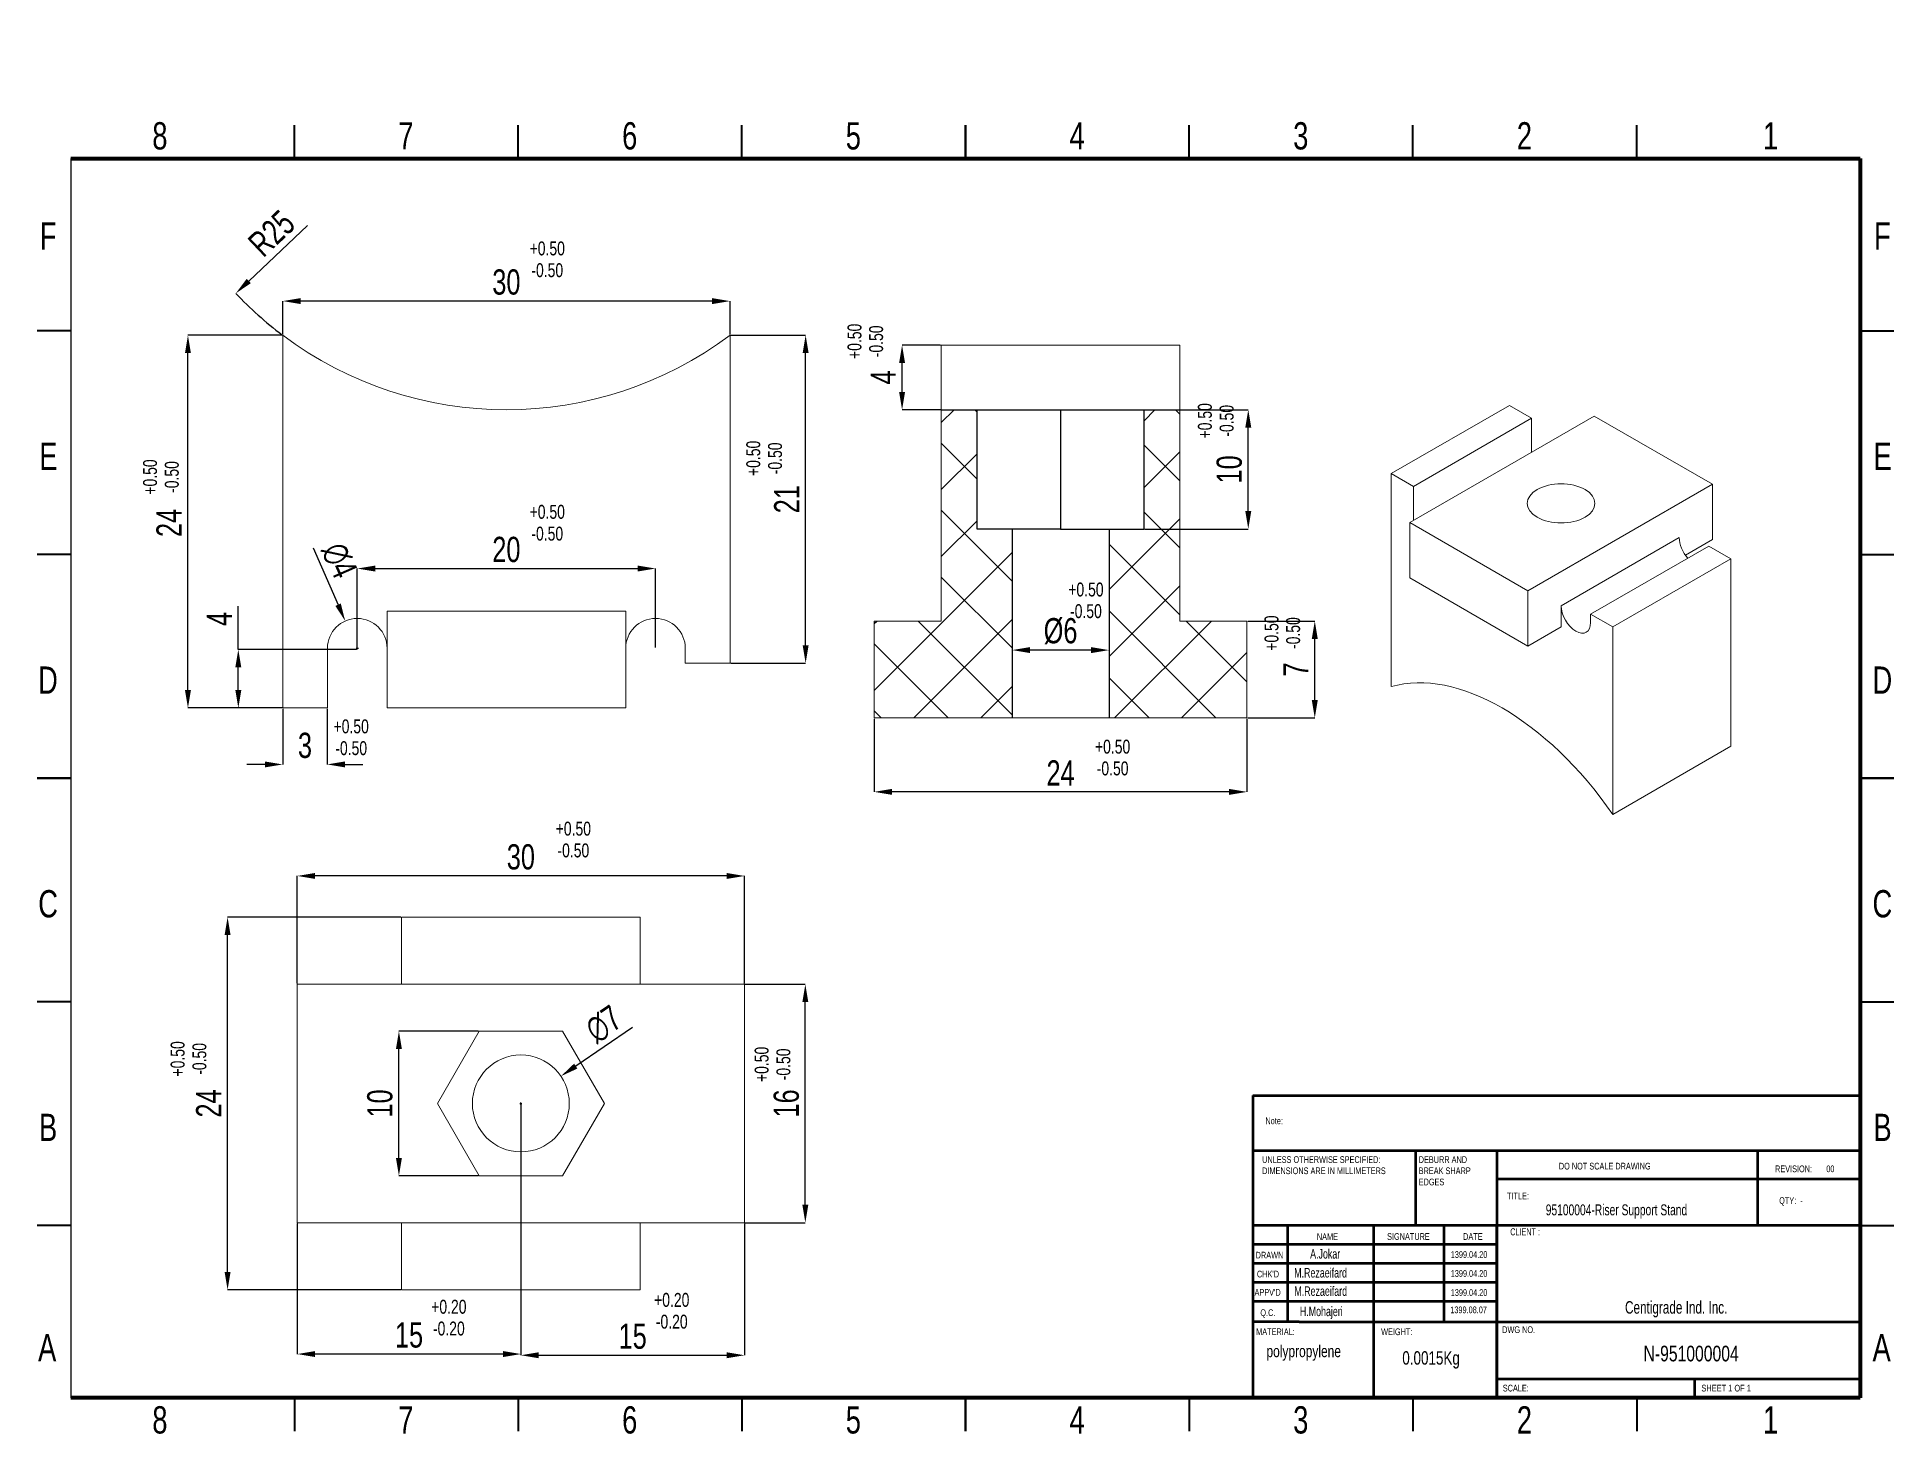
# Model space of a CAD drawing. Header units: millimetres. Extents: x 1707 to 1831, y 559 to 653.
import ezdxf

# ---------------------------------------------------------------- set-up
doc = ezdxf.new("R2010")
doc.units = ezdxf.units.MM
doc.styles.add('SLDTEXTSTYLE0', font='TXT', dxfattribs={"width": 0.75})
doc.styles.add('SLDTEXTSTYLE1', font='TXT', dxfattribs={"width": 0.686449})
doc.styles.add('SLDTEXTSTYLE2', font='TXT', dxfattribs={"width": 0.652778})
doc.styles.add('SLDTEXTSTYLE3', font='TXT', dxfattribs={"width": 0.692308})
doc.styles.add('SLDTEXTSTYLE4', font='TXT', dxfattribs={"width": 0.7})
doc.styles.add('SLDTEXTSTYLE5', font='TXT', dxfattribs={"width": 0.678571})
doc.dimstyles.new('SLDDIMSTYLE30', dxfattribs={"dimscale": 0.8, "dimtxt": 2.116667, "dimasz": 1.5, "dimexe": 0, "dimexo": 0.0625, "dimgap": 0.529167, "dimtad": 1, "dimdec": 0, "dimrnd": 1e-09, "dimzin": 12, "dimdsep": 46, "dimtxsty": 'SLDTEXTSTYLE0', "dimcen": 0.09, "dimadec": 0, "dimazin": 3, "dimtfac": 1, "dimtdec": 0, "dimtofl": 0, "dimtmove": 0, "dimatfit": 3, "dimfxl": 1, "dimfrac": 2, "dimtolj": 1, "dimtzin": 12, "dimarcsym": 0})

# ---------------------------------------------------------------- blocks, each defined once
blk = doc.blocks.new('SW_NOTE_62')
at = {"color": 0, "linetype": 'Continuous', "lineweight": 0, "char_height": 1.5, "attachment_point": 1, "style": 'SLDTEXTSTYLE0'}
for s, insert in [('UNLESS OTHERWISE SPECIFIED:', (0, 1.93)), ('DIMENSIONS ARE IN MILLIMETERS', (0, -0.57))]:
    blk.add_mtext(s, dxfattribs=dict(at, insert=insert))
blk = doc.blocks.new('SW_NOTE_63')
at = {"color": 0, "linetype": 'Continuous', "lineweight": 0, "char_height": 1.5, "attachment_point": 1, "style": 'SLDTEXTSTYLE0'}
for s, insert in [('DEBURR AND', (0, 1.93)), ('BREAK SHARP', (0, -0.57)), ('EDGES', (0, -3.07))]:
    blk.add_mtext(s, dxfattribs=dict(at, insert=insert))
blk = doc.blocks.new('*D13')
at = {"color": 0, "lineweight": -2, "transparency": 16777216}
for p, q in [((1723.39, 632.98), (1723.39, 635.22)), ((1752.19, 635.22), (1724.59, 635.22)), ((1753.39, 632.98), (1753.39, 635.22))]:
    blk.add_line(p, q, dxfattribs=at)
at = {"color": 0, "transparency": 16777216}
for points in [[(1724.59, 635.42), (1724.59, 635.02), (1723.39, 635.22)], [(1752.19, 635.42), (1752.19, 635.02), (1753.39, 635.22)]]:
    blk.add_solid(points, dxfattribs=at)
at = {"layer": 'Defpoints', "color": 0, "transparency": 16777216}
for p in [(1723.39, 635.22), (1723.39, 632.93), (1753.39, 632.93)]:
    blk.add_point(p, dxfattribs=at)
at = {"color": 0, "transparency": 16777216, "insert": (1738.39, 636.49), "char_height": 1.693, "attachment_point": 5, "style": 'SLDTEXTSTYLE0'}
blk.add_mtext('\\A1;30', dxfattribs=at)
blk = doc.blocks.new('*D14')
at = {"color": 0, "lineweight": -2, "transparency": 16777216}
for p, q in [((1723.34, 632.93), (1717.03, 632.93)), ((1717.03, 609.13), (1717.03, 631.73)), ((1723.34, 607.93), (1717.03, 607.93))]:
    blk.add_line(p, q, dxfattribs=at)
at = {"color": 0, "transparency": 16777216}
for points in [[(1716.83, 631.73), (1717.23, 631.73), (1717.03, 632.93)], [(1716.83, 609.13), (1717.23, 609.13), (1717.03, 607.93)]]:
    blk.add_solid(points, dxfattribs=at)
at = {"layer": 'Defpoints', "color": 0, "transparency": 16777216}
for p in [(1717.03, 632.93), (1723.39, 632.93), (1723.39, 607.93)]:
    blk.add_point(p, dxfattribs=at)
at = {"color": 0, "transparency": 16777216, "insert": (1715.76, 620.34), "char_height": 1.693, "attachment_point": 5, "rotation": 90, "style": 'SLDTEXTSTYLE0'}
blk.add_mtext('\\A1;24', dxfattribs=at)
blk = doc.blocks.new('*D15')
at = {"color": 0, "lineweight": -2, "transparency": 16777216}
for p, q in [((1753.44, 632.93), (1758.46, 632.93)), ((1758.46, 612.13), (1758.46, 631.73)), ((1753.44, 610.93), (1758.46, 610.93))]:
    blk.add_line(p, q, dxfattribs=at)
at = {"color": 0, "transparency": 16777216}
for points in [[(1758.26, 631.73), (1758.66, 631.73), (1758.46, 632.93)], [(1758.26, 612.13), (1758.66, 612.13), (1758.46, 610.93)]]:
    blk.add_solid(points, dxfattribs=at)
at = {"layer": 'Defpoints', "color": 0, "transparency": 16777216}
for p in [(1753.39, 632.93), (1758.46, 632.93), (1753.39, 610.93)]:
    blk.add_point(p, dxfattribs=at)
at = {"color": 0, "transparency": 16777216, "insert": (1757.19, 621.93), "char_height": 1.693, "attachment_point": 5, "rotation": 90, "style": 'SLDTEXTSTYLE0'}
blk.add_mtext('\\A1;21', dxfattribs=at)
blk = doc.blocks.new('*D16')
at = {"color": 0, "lineweight": -2, "transparency": 16777216}
for p, q in [((1725.42, 618.67), (1727.1, 614.85)), ((1728.32, 611.93), (1728.46, 611.93)), ((1728.39, 611.85), (1728.39, 612))]:
    blk.add_line(p, q, dxfattribs=at)
at = {"color": 0, "transparency": 16777216}
blk.add_solid([(1727.28, 614.94), (1726.92, 614.77), (1727.58, 613.76)], dxfattribs=at)
at = {"layer": 'Defpoints', "color": 0, "transparency": 16777216}
for p in [(1727.58, 613.76), (1729.19, 610.1)]:
    blk.add_point(p, dxfattribs=at)
at = {"color": 0, "transparency": 16777216, "insert": (1727.18, 617.82), "char_height": 1.693, "attachment_point": 5, "rotation": 293.7602, "style": 'SLDTEXTSTYLE0'}
blk.add_mtext('\\A1;∅4', dxfattribs=at)
blk = doc.blocks.new('*D17')
at = {"color": 0, "lineweight": -2, "transparency": 16777216}
for p, q in [((1723.39, 607.88), (1723.39, 604.14)), ((1726.37, 607.88), (1726.37, 604.14)), ((1722.19, 604.14), (1720.99, 604.14)), ((1727.57, 604.14), (1728.77, 604.14))]:
    blk.add_line(p, q, dxfattribs=at)
at = {"color": 0, "transparency": 16777216}
for points in [[(1722.19, 604.34), (1722.19, 603.94), (1723.39, 604.14)], [(1727.57, 604.34), (1727.57, 603.94), (1726.37, 604.14)]]:
    blk.add_solid(points, dxfattribs=at)
at = {"layer": 'Defpoints', "color": 0, "transparency": 16777216}
for p in [(1723.39, 607.93), (1726.37, 607.93), (1723.39, 604.14)]:
    blk.add_point(p, dxfattribs=at)
at = {"color": 0, "transparency": 16777216, "insert": (1724.88, 605.41), "char_height": 1.693, "attachment_point": 5, "style": 'SLDTEXTSTYLE0'}
blk.add_mtext('\\A1;3', dxfattribs=at)
blk = doc.blocks.new('*D18')
at = {"color": 0, "lineweight": -2, "transparency": 16777216}
for p, q in [((1728.39, 611.9), (1728.39, 617.28)), ((1729.59, 617.28), (1747.19, 617.28)), ((1748.39, 611.98), (1748.39, 617.28))]:
    blk.add_line(p, q, dxfattribs=at)
at = {"color": 0, "transparency": 16777216}
for points in [[(1729.59, 617.48), (1729.59, 617.08), (1728.39, 617.28)], [(1747.19, 617.48), (1747.19, 617.08), (1748.39, 617.28)]]:
    blk.add_solid(points, dxfattribs=at)
at = {"layer": 'Defpoints', "color": 0, "transparency": 16777216}
for p in [(1748.39, 617.28), (1728.39, 611.85), (1748.39, 611.93)]:
    blk.add_point(p, dxfattribs=at)
at = {"color": 0, "transparency": 16777216, "insert": (1738.39, 618.55), "char_height": 1.693, "attachment_point": 5, "style": 'SLDTEXTSTYLE0'}
blk.add_mtext('\\A1;20', dxfattribs=at)
blk = doc.blocks.new('*D19')
at = {"color": 0, "lineweight": -2, "transparency": 16777216}
for p, q in [((1724.36, 589.45), (1724.36, 596.66)), ((1753.16, 596.66), (1725.56, 596.66)), ((1754.36, 589.45), (1754.36, 596.66))]:
    blk.add_line(p, q, dxfattribs=at)
at = {"color": 0, "transparency": 16777216}
for points in [[(1725.56, 596.86), (1725.56, 596.46), (1724.36, 596.66)], [(1753.16, 596.86), (1753.16, 596.46), (1754.36, 596.66)]]:
    blk.add_solid(points, dxfattribs=at)
at = {"layer": 'Defpoints', "color": 0, "transparency": 16777216}
for p in [(1724.36, 596.66), (1724.36, 589.4), (1754.36, 589.4)]:
    blk.add_point(p, dxfattribs=at)
at = {"color": 0, "transparency": 16777216, "insert": (1739.36, 597.93), "char_height": 1.693, "attachment_point": 5, "style": 'SLDTEXTSTYLE0'}
blk.add_mtext('\\A1;30', dxfattribs=at)
blk = doc.blocks.new('*D20')
at = {"color": 0, "lineweight": -2, "transparency": 16777216}
blk.add_line((1725.05, 640.3), (1721.11, 636.56), dxfattribs=at)
blk.add_arc((1738.39, 652.93), 25, 223.4417, 233.0155, dxfattribs=at)
at = {"color": 0, "transparency": 16777216}
blk.add_solid([(1720.97, 636.71), (1721.25, 636.42), (1720.24, 635.74)], dxfattribs=at)
at = {"layer": 'Defpoints', "color": 0, "transparency": 16777216}
for p in [(1738.39, 652.93), (1720.24, 635.74)]:
    blk.add_point(p, dxfattribs=at)
at = {"color": 0, "transparency": 16777216, "insert": (1722.64, 639.76), "char_height": 1.693, "attachment_point": 5, "rotation": 43.4417, "style": 'SLDTEXTSTYLE0'}
blk.add_mtext('\\A1;R25', dxfattribs=at)
blk = doc.blocks.new('*D21')
at = {"color": 0, "lineweight": -2, "transparency": 16777216}
for p, q in [((1731.31, 593.9), (1719.69, 593.9)), ((1719.69, 570.1), (1719.69, 592.7)), ((1731.31, 568.9), (1719.69, 568.9))]:
    blk.add_line(p, q, dxfattribs=at)
at = {"color": 0, "transparency": 16777216}
for points in [[(1719.49, 592.7), (1719.89, 592.7), (1719.69, 593.9)], [(1719.49, 570.1), (1719.89, 570.1), (1719.69, 568.9)]]:
    blk.add_solid(points, dxfattribs=at)
at = {"layer": 'Defpoints', "color": 0, "transparency": 16777216}
for p in [(1719.69, 593.9), (1731.36, 593.9), (1731.36, 568.9)]:
    blk.add_point(p, dxfattribs=at)
at = {"color": 0, "transparency": 16777216, "insert": (1718.42, 581.4), "char_height": 1.693, "attachment_point": 5, "rotation": 90, "style": 'SLDTEXTSTYLE0'}
blk.add_mtext('\\A1;24', dxfattribs=at)
blk = doc.blocks.new('*D22')
at = {"color": 0, "lineweight": -2, "transparency": 16777216}
for p, q in [((1736.51, 586.25), (1731.18, 586.25)), ((1731.18, 577.75), (1731.18, 585.05)), ((1736.51, 576.55), (1731.18, 576.55))]:
    blk.add_line(p, q, dxfattribs=at)
at = {"color": 0, "transparency": 16777216}
for points in [[(1730.98, 585.05), (1731.38, 585.05), (1731.18, 586.25)], [(1730.98, 577.75), (1731.38, 577.75), (1731.18, 576.55)]]:
    blk.add_solid(points, dxfattribs=at)
at = {"layer": 'Defpoints', "color": 0, "transparency": 16777216}
for p in [(1731.18, 586.25), (1736.56, 586.25), (1736.56, 576.55)]:
    blk.add_point(p, dxfattribs=at)
at = {"color": 0, "transparency": 16777216, "insert": (1729.91, 581.4), "char_height": 1.693, "attachment_point": 5, "rotation": 90, "style": 'SLDTEXTSTYLE0'}
blk.add_mtext('\\A1;10', dxfattribs=at)
blk = doc.blocks.new('*D23')
at = {"color": 0, "lineweight": -2, "transparency": 16777216}
for p, q in [((1739.36, 581.35), (1739.36, 564.59)), ((1724.36, 573.35), (1724.36, 564.59)), ((1738.16, 564.59), (1725.56, 564.59))]:
    blk.add_line(p, q, dxfattribs=at)
at = {"color": 0, "transparency": 16777216}
for points in [[(1725.56, 564.79), (1725.56, 564.39), (1724.36, 564.59)], [(1738.16, 564.79), (1738.16, 564.39), (1739.36, 564.59)]]:
    blk.add_solid(points, dxfattribs=at)
at = {"layer": 'Defpoints', "color": 0, "transparency": 16777216}
for p in [(1739.36, 581.4), (1724.36, 573.4), (1724.36, 564.59)]:
    blk.add_point(p, dxfattribs=at)
at = {"color": 0, "transparency": 16777216, "insert": (1731.86, 565.86), "char_height": 1.693, "attachment_point": 5, "style": 'SLDTEXTSTYLE0'}
blk.add_mtext('\\A1;15', dxfattribs=at)
blk = doc.blocks.new('*D24')
at = {"color": 0, "lineweight": -2, "transparency": 16777216}
for p, q in [((1739.36, 581.35), (1739.36, 564.51)), ((1754.36, 573.35), (1754.36, 564.51)), ((1740.56, 564.51), (1753.16, 564.51))]:
    blk.add_line(p, q, dxfattribs=at)
at = {"color": 0, "transparency": 16777216}
for points in [[(1740.56, 564.71), (1740.56, 564.31), (1739.36, 564.51)], [(1753.16, 564.71), (1753.16, 564.31), (1754.36, 564.51)]]:
    blk.add_solid(points, dxfattribs=at)
at = {"layer": 'Defpoints', "color": 0, "transparency": 16777216}
for p in [(1739.36, 581.4), (1754.36, 573.4), (1754.36, 564.51)]:
    blk.add_point(p, dxfattribs=at)
at = {"color": 0, "transparency": 16777216, "insert": (1746.86, 565.78), "char_height": 1.693, "attachment_point": 5, "style": 'SLDTEXTSTYLE0'}
blk.add_mtext('\\A1;15', dxfattribs=at)
blk = doc.blocks.new('*D25')
at = {"color": 0, "lineweight": -2, "transparency": 16777216}
for p, q in [((1754.41, 589.4), (1758.44, 589.4)), ((1758.44, 574.6), (1758.44, 588.2)), ((1754.41, 573.4), (1758.44, 573.4))]:
    blk.add_line(p, q, dxfattribs=at)
at = {"color": 0, "transparency": 16777216}
for points in [[(1758.24, 588.2), (1758.64, 588.2), (1758.44, 589.4)], [(1758.24, 574.6), (1758.64, 574.6), (1758.44, 573.4)]]:
    blk.add_solid(points, dxfattribs=at)
at = {"layer": 'Defpoints', "color": 0, "transparency": 16777216}
for p in [(1754.36, 589.4), (1758.44, 589.4), (1754.36, 573.4)]:
    blk.add_point(p, dxfattribs=at)
at = {"color": 0, "transparency": 16777216, "insert": (1757.17, 581.4), "char_height": 1.693, "attachment_point": 5, "rotation": 90, "style": 'SLDTEXTSTYLE0'}
blk.add_mtext('\\A1;16', dxfattribs=at)
blk = doc.blocks.new('*D26')
at = {"color": 0, "lineweight": -2, "transparency": 16777216}
for p, q in [((1746.85, 586.49), (1743.04, 583.9)), ((1739.29, 581.4), (1739.43, 581.4)), ((1739.36, 581.33), (1739.36, 581.47))]:
    blk.add_line(p, q, dxfattribs=at)
at = {"color": 0, "transparency": 16777216}
blk.add_solid([(1742.93, 584.07), (1743.15, 583.74), (1742.05, 583.23)], dxfattribs=at)
at = {"layer": 'Defpoints', "color": 0, "transparency": 16777216}
for p in [(1742.05, 583.23), (1736.67, 579.58)]:
    blk.add_point(p, dxfattribs=at)
at = {"color": 0, "transparency": 16777216, "insert": (1744.92, 586.71), "char_height": 1.693, "attachment_point": 5, "rotation": 34.1772, "style": 'SLDTEXTSTYLE0'}
blk.add_mtext('\\A1;∅7', dxfattribs=at)
blk = doc.blocks.new('*D27')
at = {"color": 0, "lineweight": -2, "transparency": 16777216}
for p, q in [((1763.06, 607.21), (1763.06, 602.3)), ((1788.06, 607.21), (1788.06, 602.3)), ((1786.86, 602.3), (1764.26, 602.3))]:
    blk.add_line(p, q, dxfattribs=at)
at = {"color": 0, "transparency": 16777216}
for points in [[(1764.26, 602.5), (1764.26, 602.1), (1763.06, 602.3)], [(1786.86, 602.5), (1786.86, 602.1), (1788.06, 602.3)]]:
    blk.add_solid(points, dxfattribs=at)
at = {"layer": 'Defpoints', "color": 0, "transparency": 16777216}
for p in [(1763.06, 607.26), (1788.06, 607.26), (1763.06, 602.3)]:
    blk.add_point(p, dxfattribs=at)
at = {"color": 0, "transparency": 16777216, "insert": (1775.56, 603.57), "char_height": 1.693, "attachment_point": 5, "style": 'SLDTEXTSTYLE0'}
blk.add_mtext('\\A1;24', dxfattribs=at)
blk = doc.blocks.new('*D28')
at = {"color": 0, "lineweight": -2, "transparency": 16777216}
for p, q in [((1772.31, 613.55), (1772.31, 611.81)), ((1778.81, 613.55), (1778.81, 611.81)), ((1777.61, 611.81), (1773.51, 611.81))]:
    blk.add_line(p, q, dxfattribs=at)
at = {"color": 0, "transparency": 16777216}
for points in [[(1773.51, 612.01), (1773.51, 611.61), (1772.31, 611.81)], [(1777.61, 612.01), (1777.61, 611.61), (1778.81, 611.81)]]:
    blk.add_solid(points, dxfattribs=at)
at = {"layer": 'Defpoints', "color": 0, "transparency": 16777216}
for p in [(1772.31, 613.6), (1778.81, 613.6), (1772.31, 611.81)]:
    blk.add_point(p, dxfattribs=at)
at = {"color": 0, "transparency": 16777216, "insert": (1775.56, 613.08), "char_height": 1.693, "attachment_point": 5, "style": 'SLDTEXTSTYLE0'}
blk.add_mtext('\\A1;%%C6', dxfattribs=at)
blk = doc.blocks.new('*D29')
at = {"color": 0, "lineweight": -2, "transparency": 16777216}
for p, q in [((1788.11, 613.76), (1792.61, 613.76)), ((1792.61, 608.46), (1792.61, 612.56)), ((1788.11, 607.26), (1792.61, 607.26))]:
    blk.add_line(p, q, dxfattribs=at)
at = {"color": 0, "transparency": 16777216}
for points in [[(1792.41, 612.56), (1792.81, 612.56), (1792.61, 613.76)], [(1792.41, 608.46), (1792.81, 608.46), (1792.61, 607.26)]]:
    blk.add_solid(points, dxfattribs=at)
at = {"layer": 'Defpoints', "color": 0, "transparency": 16777216}
for p in [(1788.06, 613.76), (1792.61, 613.76), (1788.06, 607.26)]:
    blk.add_point(p, dxfattribs=at)
at = {"color": 0, "transparency": 16777216, "insert": (1791.34, 610.51), "char_height": 1.693, "attachment_point": 5, "rotation": 90, "style": 'SLDTEXTSTYLE0'}
blk.add_mtext('\\A1;7', dxfattribs=at)
blk = doc.blocks.new('*D30')
at = {"color": 0, "lineweight": -2, "transparency": 16777216}
for p, q in [((1781.21, 627.93), (1788.15, 627.93)), ((1788.15, 621.13), (1788.15, 626.73)), ((1781.21, 619.93), (1788.15, 619.93))]:
    blk.add_line(p, q, dxfattribs=at)
at = {"color": 0, "transparency": 16777216}
for points in [[(1787.95, 626.73), (1788.35, 626.73), (1788.15, 627.93)], [(1787.95, 621.13), (1788.35, 621.13), (1788.15, 619.93)]]:
    blk.add_solid(points, dxfattribs=at)
at = {"layer": 'Defpoints', "color": 0, "transparency": 16777216}
for p in [(1781.16, 627.93), (1788.15, 627.93), (1781.16, 619.93)]:
    blk.add_point(p, dxfattribs=at)
at = {"color": 0, "transparency": 16777216, "insert": (1786.88, 623.93), "char_height": 1.693, "attachment_point": 5, "rotation": 90, "style": 'SLDTEXTSTYLE0'}
blk.add_mtext('\\A1;10', dxfattribs=at)
blk = doc.blocks.new('*D31')
at = {"color": 0, "lineweight": -2, "transparency": 16777216}
for p, q in [((1720.41, 611.85), (1720.41, 614.75)), ((1728.34, 611.85), (1720.41, 611.85)), ((1720.41, 609.13), (1720.41, 610.65)), ((1723.34, 607.93), (1720.41, 607.93))]:
    blk.add_line(p, q, dxfattribs=at)
at = {"color": 0, "transparency": 16777216}
for points in [[(1720.21, 610.65), (1720.61, 610.65), (1720.41, 611.85)], [(1720.21, 609.13), (1720.61, 609.13), (1720.41, 607.93)]]:
    blk.add_solid(points, dxfattribs=at)
at = {"layer": 'Defpoints', "color": 0, "transparency": 16777216}
for p in [(1728.39, 611.85), (1720.41, 607.93), (1723.39, 607.93)]:
    blk.add_point(p, dxfattribs=at)
at = {"color": 0, "transparency": 16777216, "insert": (1719.14, 613.9), "char_height": 1.693, "attachment_point": 5, "rotation": 90, "style": 'SLDTEXTSTYLE0'}
blk.add_mtext('\\A1;4', dxfattribs=at)
blk = doc.blocks.new('*D32')
at = {"color": 0, "lineweight": -2, "transparency": 16777216}
for p, q in [((1767.51, 632.26), (1764.93, 632.26)), ((1764.93, 629.13), (1764.93, 631.06)), ((1767.51, 627.93), (1764.93, 627.93))]:
    blk.add_line(p, q, dxfattribs=at)
at = {"color": 0, "transparency": 16777216}
for points in [[(1764.73, 631.06), (1765.13, 631.06), (1764.93, 632.26)], [(1764.73, 629.13), (1765.13, 629.13), (1764.93, 627.93)]]:
    blk.add_solid(points, dxfattribs=at)
at = {"layer": 'Defpoints', "color": 0, "transparency": 16777216}
for p in [(1764.93, 632.26), (1767.56, 632.26), (1767.56, 627.93)]:
    blk.add_point(p, dxfattribs=at)
at = {"color": 0, "transparency": 16777216, "insert": (1763.66, 630.1), "char_height": 1.693, "attachment_point": 5, "rotation": 90, "style": 'SLDTEXTSTYLE0'}
blk.add_mtext('\\A1;4', dxfattribs=at)

msp = doc.modelspace()

# ---------------------------------------------------------------- hatches: boundary and pattern name
h = msp.add_hatch()
h.set_pattern_fill('ANSI37', color=256)
h.paths.add_polyline_path([(1772.31, 619.93), (1769.96, 619.93), (1769.96, 627.93), (1767.56, 627.93), (1767.56, 613.76), (1763.06, 613.76), (1763.06, 607.26), (1767.56, 607.26), (1772.31, 607.26)])
h.paths.add_polyline_path([(1788.06, 613.76), (1783.56, 613.76), (1783.56, 627.93), (1781.16, 627.93), (1781.16, 619.93), (1778.81, 619.93), (1778.81, 607.26), (1783.56, 607.26), (1788.06, 607.26)])

# ---------------------------------------------------------------- linework, layer by layer
at = {"color": 7, "linetype": 'Continuous', "lineweight": 35}
for p, q in [((1724.17, 644.78), (1724.17, 647.03)), ((1739.17, 644.78), (1739.17, 647.03)), ((1754.18, 644.78), (1754.18, 647.03)), ((1769.18, 647.03), (1769.18, 644.78)), ((1769.18, 644.78), (1769.18, 647.03)), ((1784.19, 644.78), (1784.19, 647.03)), ((1799.19, 644.78), (1799.19, 647.03)), ((1814.2, 644.78), (1814.2, 647.03)), ((1709.17, 633.23), (1706.92, 633.23)), ((1829.2, 633.23), (1831.45, 633.23)), ((1709.17, 618.22), (1706.92, 618.22)), ((1829.2, 618.22), (1831.45, 618.22)), ((1706.92, 603.22), (1709.17, 603.22)), ((1709.17, 603.22), (1706.92, 603.22)), ((1831.45, 603.22), (1829.2, 603.22)), ((1829.2, 603.22), (1831.45, 603.22)), ((1709.17, 588.22), (1706.92, 588.22)), ((1829.2, 588.22), (1831.45, 588.22)), ((1709.17, 573.21), (1706.92, 573.21)), ((1829.2, 573.21), (1831.45, 573.21)), ((1724.17, 561.66), (1724.17, 559.41)), ((1739.17, 561.66), (1739.17, 559.41)), ((1754.18, 561.66), (1754.18, 559.41)), ((1769.18, 559.41), (1769.18, 561.66)), ((1769.18, 561.66), (1769.18, 559.41)), ((1784.19, 561.66), (1784.19, 559.41)), ((1799.19, 561.66), (1799.19, 559.41)), ((1814.2, 561.66), (1814.2, 559.41))]:
    msp.add_line(p, q, dxfattribs=at)
at = {"color": 7, "linetype": 'Continuous', "lineweight": 70}
for p, q in [((1709.17, 644.78), (1829.2, 644.78)), ((1829.2, 644.78), (1829.2, 561.66)), ((1829.2, 561.66), (1709.17, 561.66))]:
    msp.add_line(p, q, dxfattribs=at)
for p, q in [((1709.17, 644.78), (1709.17, 561.66)), ((1767.56, 627.93), (1783.56, 627.93)), ((1769.96, 619.93), (1769.96, 627.93)), ((1775.56, 627.93), (1775.56, 619.93)), ((1781.16, 619.93), (1781.16, 627.93)), ((1775.56, 619.93), (1769.96, 619.93)), ((1772.31, 619.93), (1772.31, 607.26)), ((1775.56, 619.93), (1781.16, 619.93)), ((1778.81, 619.93), (1778.81, 607.26))]:
    msp.add_line(p, q)
at = {"color": 0, "linetype": 'Continuous', "lineweight": 0, "extrusion": (-1e-16, -1, -2e-16)}
for p, q in [((1723.39, 632.93), (1723.39, 607.93)), ((1753.39, 632.93), (1753.39, 610.93)), ((1767.56, 632.26), (1783.56, 632.26)), ((1767.56, 632.26), (1767.56, 613.76)), ((1783.56, 632.26), (1783.56, 613.76)), ((1730.39, 614.43), (1730.39, 607.93)), ((1746.39, 614.43), (1730.39, 614.43)), ((1746.39, 607.93), (1746.39, 614.43)), ((1767.56, 613.76), (1763.06, 613.76)), ((1763.06, 613.76), (1763.06, 607.26)), ((1788.06, 613.76), (1783.56, 613.76)), ((1788.06, 613.76), (1788.06, 607.26)), ((1726.39, 611.93), (1726.39, 607.93)), ((1750.39, 610.93), (1750.39, 611.93)), ((1753.39, 610.93), (1750.39, 610.93)), ((1723.39, 607.93), (1726.39, 607.93)), ((1730.39, 607.93), (1746.39, 607.93)), ((1767.56, 607.26), (1763.06, 607.26)), ((1767.56, 607.26), (1783.56, 607.26)), ((1788.06, 607.26), (1783.56, 607.26)), ((1731.36, 589.4), (1731.36, 593.9)), ((1747.36, 593.9), (1731.36, 593.9)), ((1747.36, 589.4), (1747.36, 593.9)), ((1754.36, 589.4), (1724.36, 589.4)), ((1724.36, 589.4), (1724.36, 573.4)), ((1754.36, 573.4), (1754.36, 589.4)), ((1736.56, 586.25), (1733.76, 581.4)), ((1742.16, 586.25), (1736.56, 586.25)), ((1744.96, 581.4), (1742.16, 586.25)), ((1733.76, 581.4), (1736.56, 576.55)), ((1742.16, 576.55), (1744.96, 581.4)), ((1736.56, 576.55), (1742.16, 576.55)), ((1724.36, 573.4), (1754.36, 573.4)), ((1731.36, 568.9), (1731.36, 573.4)), ((1747.36, 568.9), (1747.36, 573.4)), ((1747.36, 568.9), (1731.36, 568.9))]:
    msp.add_line(p, q, dxfattribs=at)
at = {"color": 0, "linetype": 'Continuous', "lineweight": 0, "extrusion": (0, 0.816497, 0.57735)}
for p, q in [((1805.66, 628.22), (1797.74, 623.65)), ((1807.15, 627.37), (1805.66, 628.22)), ((1798.98, 620.36), (1811.36, 627.51)), ((1799.23, 622.79), (1807.15, 627.37)), ((1807.15, 627.37), (1807.15, 625.08)), ((1811.36, 627.51), (1819.28, 622.94)), ((1797.74, 623.65), (1799.23, 622.79)), ((1797.74, 609.36), (1797.74, 623.65)), ((1799.23, 620.51), (1799.23, 622.79)), ((1806.9, 615.79), (1819.28, 622.94)), ((1819.28, 622.94), (1819.28, 619.22)), ((1798.98, 620.36), (1806.9, 615.79)), ((1798.98, 616.65), (1798.98, 620.36)), ((1817.05, 619.36), (1809.13, 614.79)), ((1817.47, 618.18), (1819.28, 619.22)), ((1811.11, 614.22), (1819.03, 618.79)), ((1820.51, 617.93), (1812.59, 613.36)), ((1819.03, 618.79), (1820.51, 617.93)), ((1820.51, 605.36), (1820.51, 617.93)), ((1806.9, 612.08), (1798.98, 616.65)), ((1806.9, 615.79), (1806.9, 612.08)), ((1809.13, 614.79), (1809.13, 613.36)), ((1812.59, 613.36), (1811.11, 614.22)), ((1811.11, 614.22), (1811.11, 613.65)), ((1806.9, 612.08), (1809.13, 613.36)), ((1812.59, 600.79), (1812.59, 613.36)), ((1812.59, 600.79), (1820.51, 605.36))]:
    msp.add_line(p, q, dxfattribs=at)
at = {"color": 7, "linetype": 'Continuous', "lineweight": 50}
for p, q in [((1788.45, 581.94), (1829.2, 581.94)), ((1788.45, 581.94), (1788.45, 578.24)), ((1788.45, 578.24), (1829.2, 578.24)), ((1788.45, 578.24), (1788.45, 561.73)), ((1799.37, 578.24), (1799.37, 573.21)), ((1804.83, 578.24), (1804.83, 561.66)), ((1822.32, 573.21), (1822.32, 578.24)), ((1829.2, 576.32), (1804.83, 576.32)), ((1829.2, 573.21), (1788.45, 573.21)), ((1790.79, 573.21), (1790.79, 566.76)), ((1796.55, 573.21), (1796.55, 561.73)), ((1801.26, 573.21), (1801.26, 566.76)), ((1804.83, 561.73), (1804.83, 573.21)), ((1804.83, 571.94), (1788.45, 571.94)), ((1804.83, 570.66), (1788.45, 570.66)), ((1804.83, 569.38), (1788.45, 569.38)), ((1804.83, 568.11), (1788.45, 568.11)), ((1791.57, 566.76), (1788.45, 566.76)), ((1791.57, 566.76), (1829.2, 566.76)), ((1804.83, 562.93), (1829.2, 562.93)), ((1818.1, 561.66), (1818.1, 562.93))]:
    msp.add_line(p, q, dxfattribs=at)
at = {"color": 0, "linetype": 'Continuous', "lineweight": 0}
msp.add_circle((1739.36, 581.4), 3.25, dxfattribs=at)
for centre, radius, start, end in [((1738.39, 652.93), 25, 233.1301, 306.8699), ((1728.39, 611.93), 2, 0, 180), ((1748.39, 611.93), 2, 0, 180)]:
    msp.add_arc(centre, radius, start, end, dxfattribs=at)
at = {"color": 0, "linetype": 'Continuous', "lineweight": 0, "extrusion": (6.15385e-17, 2e-16, -1)}
msp.add_ellipse((1809.13, 621.65), major_axis=(2.27, 0), ratio=0.57735, start_param=-5.497787, end_param=0.785398, dxfattribs=at)
at = {"color": 0, "linetype": 'Continuous', "lineweight": 0}
msp.add_ellipse((1818.04, 618.79), major_axis=(0.7, -1.21), ratio=0.57735, start_param=-2.356194, end_param=-1.209429, dxfattribs=at)
at = {"color": 0, "linetype": 'Continuous', "lineweight": 0, "extrusion": (-1.93301e-16, -1.11603e-16, -1)}
msp.add_ellipse((1810.12, 614.22), major_axis=(0.7, -1.21), ratio=0.57735, start_param=-0.785398, end_param=2.356194, dxfattribs=at)
at = {"color": 0, "linetype": 'Continuous', "lineweight": 0, "extrusion": (-2.83603e-16, -2.28401e-16, -1)}
msp.add_ellipse((1805.17, 593.64), major_axis=(-8.75, 15.16), ratio=0.57735, start_param=0.141897, end_param=1.428899, dxfattribs=at)

# ---------------------------------------------------------------- block references
at = {"color": 7, "linetype": 'Continuous', "lineweight": 0, "xscale": 0.3000842744895979, "yscale": 0.3000842744895979, "zscale": 0.3000842744895979}
for name, p in [('SW_NOTE_62', (1789.08, 577.28)), ('SW_NOTE_63', (1799.58, 577.28))]:
    msp.add_blockref(name, p, dxfattribs=at)

# ---------------------------------------------------------------- texts
at = {"color": 7, "linetype": 'Continuous', "lineweight": 0}
for s, insert, char_height, attachment_point, style in [('8', (1715.15, 647.22), 1.83, 2, 'SLDTEXTSTYLE0'), ('7', (1731.65, 647.22), 1.83, 2, 'SLDTEXTSTYLE0'), ('6', (1746.66, 647.22), 1.83, 2, 'SLDTEXTSTYLE0'), ('5', (1761.66, 647.22), 1.83, 2, 'SLDTEXTSTYLE0'), ('4', (1776.67, 647.22), 1.83, 2, 'SLDTEXTSTYLE0'), ('3', (1791.67, 647.22), 1.83, 2, 'SLDTEXTSTYLE0'), ('2', (1806.67, 647.22), 1.83, 2, 'SLDTEXTSTYLE0'), ('1', (1823.18, 647.22), 1.83, 2, 'SLDTEXTSTYLE0'), ('F', (1707.65, 640.5), 1.83, 2, 'SLDTEXTSTYLE0'), ('F', (1830.68, 640.5), 1.83, 2, 'SLDTEXTSTYLE0'), ('E', (1707.67, 625.72), 1.83, 2, 'SLDTEXTSTYLE0'), ('E', (1830.7, 625.72), 1.83, 2, 'SLDTEXTSTYLE0'), ('D', (1707.64, 610.71), 1.83, 2, 'SLDTEXTSTYLE0'), ('D', (1830.68, 610.71), 1.83, 2, 'SLDTEXTSTYLE0'), ('C', (1707.65, 595.71), 1.83, 2, 'SLDTEXTSTYLE0'), ('C', (1830.68, 595.71), 1.83, 2, 'SLDTEXTSTYLE0'), ('B', (1707.65, 580.71), 1.83, 2, 'SLDTEXTSTYLE0'), ('Note:', (1789.3, 580.46), 0.45, 1, 'SLDTEXTSTYLE0'), ('B', (1830.69, 580.71), 1.83, 2, 'SLDTEXTSTYLE0'), ('DO NOT SCALE DRAWING', (1808.98, 577.42), 0.4501, 1, 'SLDTEXTSTYLE0'), ('REVISION:       00', (1823.48, 577.24), 0.4501, 1, 'SLDTEXTSTYLE2'), ('TITLE:', (1805.5, 575.42), 0.45, 1, 'SLDTEXTSTYLE0'), ('95100004-Riser Support Stand', (1808.1, 574.63), 0.7352, 1, 'SLDTEXTSTYLE4'), ('QTY:  -', (1823.76, 575.11), 0.45, 1, 'SLDTEXTSTYLE5'), ('CLIENT :', (1805.72, 573.03), 0.476, 1, 'SLDTEXTSTYLE4'), ('A.Jokar', (1792.3, 571.63), 0.635, 1, 'SLDTEXTSTYLE4'), ('NAME', (1792.75, 572.69), 0.45, 1, 'SLDTEXTSTYLE0'), ('SIGNATURE', (1797.46, 572.7), 0.45, 1, 'SLDTEXTSTYLE0'), ('DATE', (1802.56, 572.7), 0.45, 1, 'SLDTEXTSTYLE0'), ('DRAWN', (1788.64, 571.45), 0.45, 1, 'SLDTEXTSTYLE1'), ('M.Rezaeifard', (1791.23, 570.36), 0.6352, 1, 'SLDTEXTSTYLE4'), ('1399.04.20', (1801.73, 571.49), 0.45, 1, 'SLDTEXTSTYLE0'), ("CHK'D", (1788.73, 570.18), 0.45, 1, 'SLDTEXTSTYLE0'), ('M.Rezaeifard', (1791.24, 569.13), 0.6352, 1, 'SLDTEXTSTYLE4'), ('1399.04.20', (1801.73, 570.22), 0.45, 1, 'SLDTEXTSTYLE0'), ("APPV'D", (1788.57, 568.95), 0.45, 1, 'SLDTEXTSTYLE0'), ('1399.04.20', (1801.73, 568.94), 0.45, 1, 'SLDTEXTSTYLE0'), ('Centigrade Ind. Inc.', (1813.42, 568.14), 0.8402, 1, 'SLDTEXTSTYLE4'), ('Q.C.', (1788.96, 567.59), 0.45, 1, 'SLDTEXTSTYLE0'), ('H.Mohajeri', (1791.61, 567.77), 0.635, 1, 'SLDTEXTSTYLE4'), ('1399.08.07', (1801.7, 567.78), 0.45, 1, 'SLDTEXTSTYLE0'), ('A', (1707.59, 565.93), 1.83, 2, 'SLDTEXTSTYLE0'), ('MATERIAL:', (1788.68, 566.31), 0.45, 1, 'SLDTEXTSTYLE0'), ('WEIGHT:', (1797.06, 566.31), 0.45, 1, 'SLDTEXTSTYLE0'), ('DWG NO.', (1805.18, 566.45), 0.45, 1, 'SLDTEXTSTYLE0'), ('A', (1830.63, 565.93), 1.83, 2, 'SLDTEXTSTYLE0'), ('polypropylene', (1789.37, 565.18), 0.8, 1, 'SLDTEXTSTYLE0'), ('0.0015Kg', (1798.48, 564.78), 0.899, 1, 'SLDTEXTSTYLE0'), ('N-951000004', (1814.66, 565.15), 1.0503, 1, 'SLDTEXTSTYLE0'), ('SCALE:', (1805.22, 562.53), 0.45, 1, 'SLDTEXTSTYLE0'), ('SHEET 1 OF 1', (1818.54, 562.53), 0.4501, 1, 'SLDTEXTSTYLE3'), ('8', (1715.15, 561.09), 1.83, 2, 'SLDTEXTSTYLE0'), ('7', (1731.65, 561.09), 1.83, 2, 'SLDTEXTSTYLE0'), ('6', (1746.66, 561.09), 1.83, 2, 'SLDTEXTSTYLE0'), ('5', (1761.66, 561.09), 1.83, 2, 'SLDTEXTSTYLE0'), ('4', (1776.67, 561.09), 1.83, 2, 'SLDTEXTSTYLE0'), ('3', (1791.67, 561.09), 1.83, 2, 'SLDTEXTSTYLE0'), ('2', (1806.67, 561.09), 1.83, 2, 'SLDTEXTSTYLE0'), ('1', (1823.18, 561.09), 1.83, 2, 'SLDTEXTSTYLE0')]:
    msp.add_mtext(s, dxfattribs=dict(at, insert=insert, char_height=char_height, attachment_point=attachment_point, style=style))
at = {"color": 7, "linetype": 'Continuous', "lineweight": 18, "char_height": 0.933, "attachment_point": 2, "style": 'SLDTEXTSTYLE0'}
for s, insert in [('\\A1;+0.50', (1741.13, 639.22)), ('\\A1;-0.50', (1741.13, 637.76)), ('\\A1;+0.50', (1741.13, 621.55)), ('\\A1;-0.50', (1741.13, 620.09)), ('\\A1;+0.50', (1777.26, 616.34)), ('\\A1;-0.50', (1777.26, 614.89)), ('\\A1;+0.50', (1727.98, 607.16)), ('\\A1;-0.50', (1727.98, 605.7)), ('\\A1;+0.50', (1779.05, 605.8)), ('\\A1;-0.50', (1779.05, 604.34)), ('\\A1;+0.50', (1742.88, 600.3)), ('\\A1;-0.50', (1742.88, 598.84)), ('\\A1;+0.20', (1734.53, 568.23)), ('\\A1;+0.20', (1749.48, 568.69)), ('\\A1;-0.20', (1734.53, 566.77)), ('\\A1;-0.20', (1749.48, 567.23))]:
    msp.add_mtext(s, dxfattribs=dict(at, insert=insert))
at = {"color": 7, "linetype": 'Continuous', "lineweight": 18, "char_height": 0.933, "attachment_point": 2, "rotation": 90, "style": 'SLDTEXTSTYLE0'}
for s, insert in [('\\A1;+0.50', (1761.27, 632.52)), ('\\A1;-0.50', (1762.72, 632.52)), ('\\A1;+0.50', (1784.77, 627.19)), ('\\A1;-0.50', (1786.23, 627.19)), ('\\A1;+0.50', (1754.48, 624.67)), ('\\A1;-0.50', (1755.94, 624.67)), ('\\A1;+0.50', (1714.02, 623.42)), ('\\A1;-0.50', (1715.48, 623.42)), ('\\A1;+0.50', (1789.24, 612.95)), ('\\A1;-0.50', (1790.69, 612.95)), ('\\A1;+0.50', (1715.87, 584.39)), ('\\A1;-0.50', (1717.33, 584.39)), ('\\A1;+0.50', (1755.04, 584.02)), ('\\A1;-0.50', (1756.5, 584.02))]:
    msp.add_mtext(s, dxfattribs=dict(at, insert=insert))

# ---------------------------------------------------------------- dimensions: what is measured, and where the dimension line sits
dim = msp.add_radius_dim(center=(1738.39, 652.93), mpoint=(1720.24, 635.74), dimstyle='SLDDIMSTYLE30')
dim.commit()
dim.dimension.update_dxf_attribs({"geometry": '*D20', "text_midpoint": (1723.52, 638.84), "dimtype": 164})
dim = msp.add_linear_dim(base=(1723.39, 635.22), p1=(1753.39, 632.93), p2=(1723.39, 632.93), dimstyle='SLDDIMSTYLE30')
dim.commit()
dim.dimension.update_dxf_attribs({"geometry": '*D13', "text_midpoint": (1738.39, 635.22), "dimtype": 160})
for base, p1, p2, text, picture, middle in [((1717.03, 632.93), (1723.39, 607.93), (1723.39, 632.93), '24', '*D14', (1717.03, 620.34)), ((1758.46, 632.93), (1753.39, 610.93), (1753.39, 632.93), '21', '*D15', (1758.46, 621.93))]:
    dim = msp.add_linear_dim(base=base, p1=p1, p2=p2, angle=90, text=text, dimstyle='SLDDIMSTYLE30')
    dim.commit()
    dim.dimension.update_dxf_attribs({"geometry": picture, "text_midpoint": middle, "dimtype": 160})
for base, p1, p2, picture, middle in [((1764.93, 632.26), (1767.56, 627.93), (1767.56, 632.26), '*D32', (1763.66, 630.1)), ((1792.61206847, 613.76460726), (1788.06225748, 607.26460726), (1788.06225748, 613.76460726), '*D29', (1791.34206847, 610.51460726)), ((1758.44, 589.4), (1754.36, 573.4), (1754.36, 589.4), '*D25', (1757.17, 581.4)), ((1731.18, 586.25), (1736.56, 576.55), (1736.56, 586.25), '*D22', (1729.91, 581.4))]:
    dim = msp.add_linear_dim(base=base, p1=p1, p2=p2, angle=90, dimstyle='SLDDIMSTYLE30')
    dim.commit()
    dim.dimension.update_dxf_attribs({"geometry": picture, "text_midpoint": middle})
for base, p1, p2, text, picture, middle in [((1788.15, 627.93), (1781.16, 619.93), (1781.16, 627.93), '10', '*D30', (1786.88, 623.93)), ((1719.69, 593.9), (1731.36, 568.9), (1731.36, 593.9), '24', '*D21', (1718.42, 581.4))]:
    dim = msp.add_linear_dim(base=base, p1=p1, p2=p2, angle=90, text=text, dimstyle='SLDDIMSTYLE30')
    dim.commit()
    dim.dimension.update_dxf_attribs({"geometry": picture, "text_midpoint": middle})
dim = msp.add_diameter_dim_2p(p1=(1729.19, 610.1), p2=(1727.58, 613.76), dimstyle='SLDDIMSTYLE30')
dim.commit()
dim.dimension.update_dxf_attribs({"geometry": '*D16', "text_midpoint": (1727.18, 617.82)})
for base, p1, p2, picture, middle in [((1748.39, 617.28), (1728.39, 611.85), (1748.39, 611.93), '*D18', (1738.39, 618.55)), ((1723.39, 604.14), (1726.37, 607.93), (1723.39, 607.93), '*D17', (1724.88, 605.41)), ((1724.36, 596.66), (1754.36, 589.4), (1724.36, 589.4), '*D19', (1739.36, 597.93)), ((1724.36, 564.59), (1739.36, 581.4), (1724.36, 573.4), '*D23', (1731.86, 565.86)), ((1754.36, 564.51), (1739.36, 581.4), (1754.36, 573.4), '*D24', (1746.86, 565.78))]:
    dim = msp.add_linear_dim(base=base, p1=p1, p2=p2, dimstyle='SLDDIMSTYLE30')
    dim.commit()
    dim.dimension.update_dxf_attribs({"geometry": picture, "text_midpoint": middle})
dim = msp.add_linear_dim(base=(1720.41, 607.93), p1=(1728.39, 611.85), p2=(1723.39, 607.93), angle=90, dimstyle='SLDDIMSTYLE30')
dim.commit()
dim.dimension.update_dxf_attribs({"geometry": '*D31', "text_midpoint": (1720.41, 613.9), "dimtype": 160})
dim = msp.add_linear_dim(base=(1772.31, 611.81), p1=(1778.81, 613.6), p2=(1772.31, 613.6), text='%%C6', dimstyle='SLDDIMSTYLE30')
dim.commit()
dim.dimension.update_dxf_attribs({"geometry": '*D28', "text_midpoint": (1775.56, 611.81), "dimtype": 160})
dim = msp.add_linear_dim(base=(1763.06, 602.3), p1=(1788.06, 607.26), p2=(1763.06, 607.26), text='24', dimstyle='SLDDIMSTYLE30')
dim.commit()
dim.dimension.update_dxf_attribs({"geometry": '*D27', "text_midpoint": (1775.56, 603.57)})
dim = msp.add_diameter_dim_2p(p1=(1736.67, 579.58), p2=(1742.05, 583.23), dimstyle='SLDDIMSTYLE30')
dim.commit()
dim.dimension.update_dxf_attribs({"geometry": '*D26', "text_midpoint": (1745.63, 585.66), "dimtype": 163})

doc.saveas('drawing.dxf')
